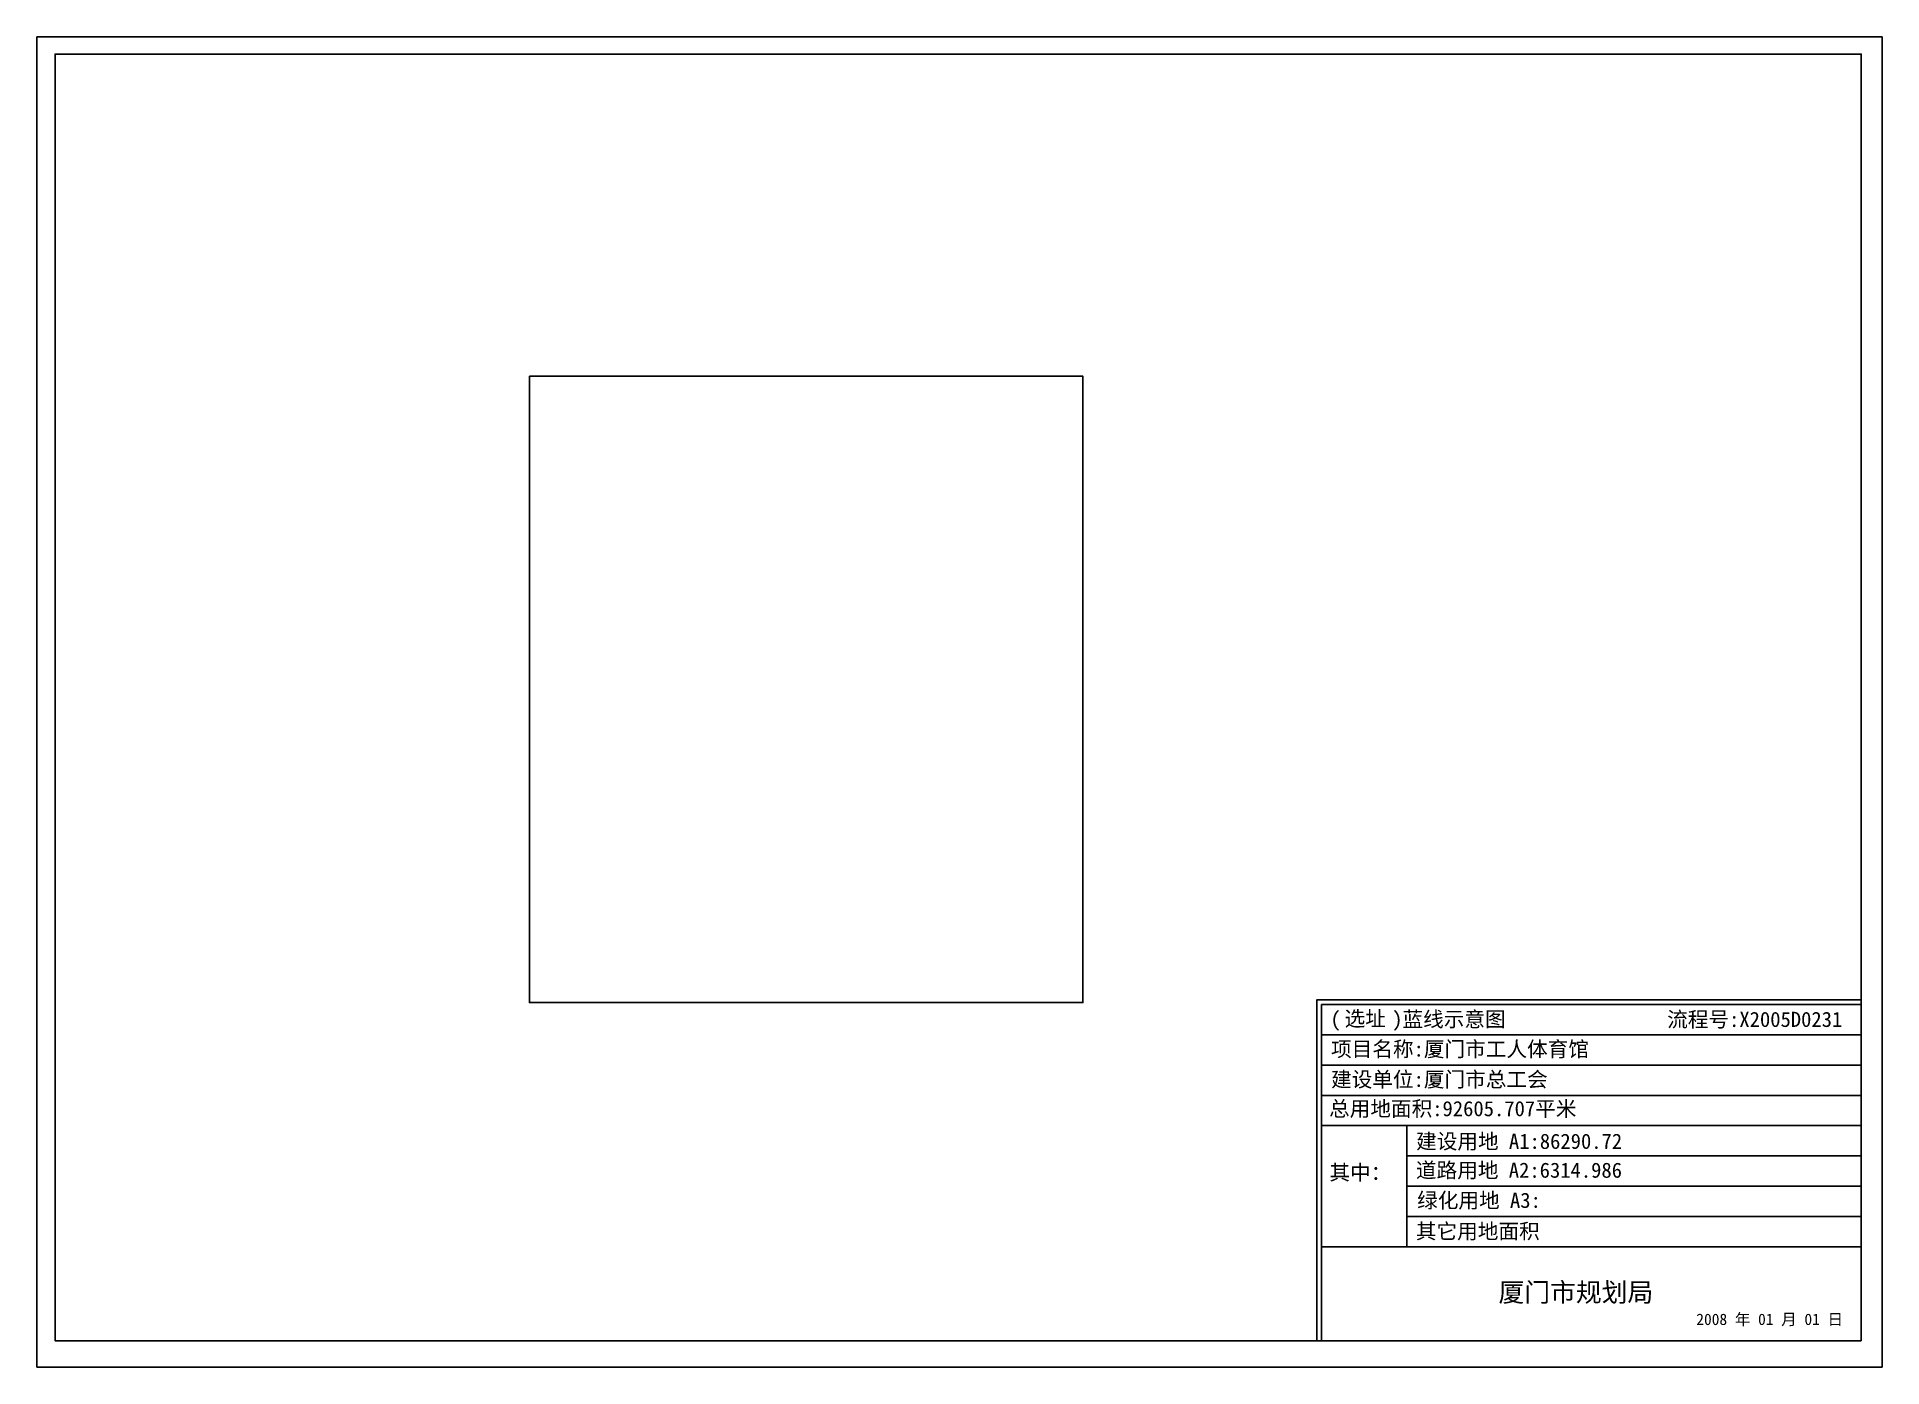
# Paper-space layout 'Layout1' of a CAD drawing. Header units: millimetres. Extents: x 22 to 412, y 8 to 290.
# The model-space entities are those that its viewports show. They can reach past a viewport. Long polylines and large blocks are cut down to what shows.
import ezdxf

# ---------------------------------------------------------------- set-up
doc = ezdxf.new("R2010")
doc.units = ezdxf.units.MM
for name, color, linetype in [('07', 7, 'Continuous'), ('08', 7, 'Continuous'), ('TEMP_干道网边线层', 6, 'Continuous')]:
    doc.layers.add(name, color=color, linetype=linetype)
doc.styles.add('图框标注', font='SIMFANG.TTF')

# ---------------------------------------------------------------- blocks, each defined once
blk = doc.blocks.new('TBA3')
at = {"color": 5}
for p, q in [((0, 281.2), (390.27, 281.2)), ((0, 0), (0, 281.2)), ((390.27, 281.2), (390.27, 0)), ((390.27, 0), (0, 0))]:
    blk.add_line(p, q, dxfattribs=at)
at = {"layer": '07', "color": 5}
for p, q in [((385.85, 277.56), (385.85, 5.56)), ((271.72, 76.64), (271.72, 5.56)), ((271.72, 76.64), (385.85, 76.64)), ((271.72, 70.24), (385.85, 70.24)), ((271.72, 63.84), (385.85, 63.84)), ((271.72, 57.44), (385.85, 57.44)), ((271.72, 51.04), (385.85, 51.04)), ((289.77, 51.04), (289.77, 25.44)), ((289.77, 44.64), (385.85, 44.64)), ((289.77, 38.24), (385.85, 38.24)), ((289.77, 31.84), (385.85, 31.84)), ((271.72, 25.44), (385.85, 25.44)), ((385.85, 5.56), (3.85, 5.56))]:
    blk.add_line(p, q, dxfattribs=at)
at = {"layer": '08', "color": 5}
blk.add_lwpolyline([(3.85, 277.56), (385.85, 277.56), (385.85, 77.64), (270.72, 77.64), (270.72, 5.56), (3.85, 5.56)], close=True, dxfattribs=at)
at = {"color": 5, "style": '图框标注'}
for s, p in [('(     )蓝线示意图', (273.59, 71.94)), ('其中：', (273.37, 39.54))]:
    blk.add_text(s, height=3.2, dxfattribs=at).set_placement(p)
for tag, p, height in [('类型', (276.59, 72.07), 3.2), ('流程号', (344.81, 71.9), 3.2), ('项目名称', (273.72, 65.63), 3.2), ('建设单位', (273.72, 59.22), 3.2), ('总面积', (273.3, 53.03), 3.2), ('建设用地面积', (291.71, 46.13), 3.2), ('道路面积', (291.68, 40.02), 3.2), ('绿化面积', (291.93, 33.65), 3.2), ('其它用地面积', (291.66, 27.12), 3.2), ('市规划局', (309.14, 13.81), 4), ('日期', (350.97, 8.89), 2.4)]:
    blk.add_attdef(tag, p, '', height=height, dxfattribs=at)

msp = doc.modelspace()

# ---------------------------------------------------------------- linework, layer by layer
at = {"layer": 'TEMP_干道网边线层', "color": 1}
msp.add_lwpolyline([(434890, 2756764), (487683, 2756764), (487683, 2697043), (434890, 2697043)], close=True, dxfattribs=at)

psp = doc.layouts.get("Layout1")

# ---------------------------------------------------------------- linework, layer by layer
psp.add_lwpolyline([(25.97, 13.87), (292.84, 13.87), (292.84, 85.96), (407.97, 85.96), (407.97, 285.87), (25.97, 285.87)], close=True)

# ---------------------------------------------------------------- block references
psp.add_blockref('TBA3', (22.12, 8.32)).add_auto_attribs({'其它用地面积': '其它用地面积', '市规划局': '厦门市规划局', '绿化面积': '绿化用地 A3:', '道路面积': '道路用地 A2:6314.986 ', '建设用地面积': '建设用地 A1:86290.72 ', '总面积': '总用地面积:92605.707平米', '建设单位': '建设单位:厦门市总工会', '项目名称': '项目名称:厦门市工人体育馆', '类型': '选址', '流程号': '流程号:X2005D0231', '日期': '2008 年 01 月 01 日'})

# ---------------------------------------------------------------- viewports
at = {"layer": '0'}
vp = psp.add_viewport(center=(216.97, 149.87), size=(382, 272), view_center_point=(475783.05, 2726140.89), view_height=122678.2978, dxfattribs=at)
vp.dxf.flags = 0x10000  # cut along an outline
vp.dxf.clipping_boundary_handle = psp.add_lwpolyline([(25.97, 13.87), (292.84, 13.87), (292.84, 85.96), (407.97, 85.96), (407.97, 285.87), (25.97, 285.87)], format="xyb", close=True, dxfattribs={"invisible": 1}).dxf.handle

doc.saveas('drawing.dxf')
